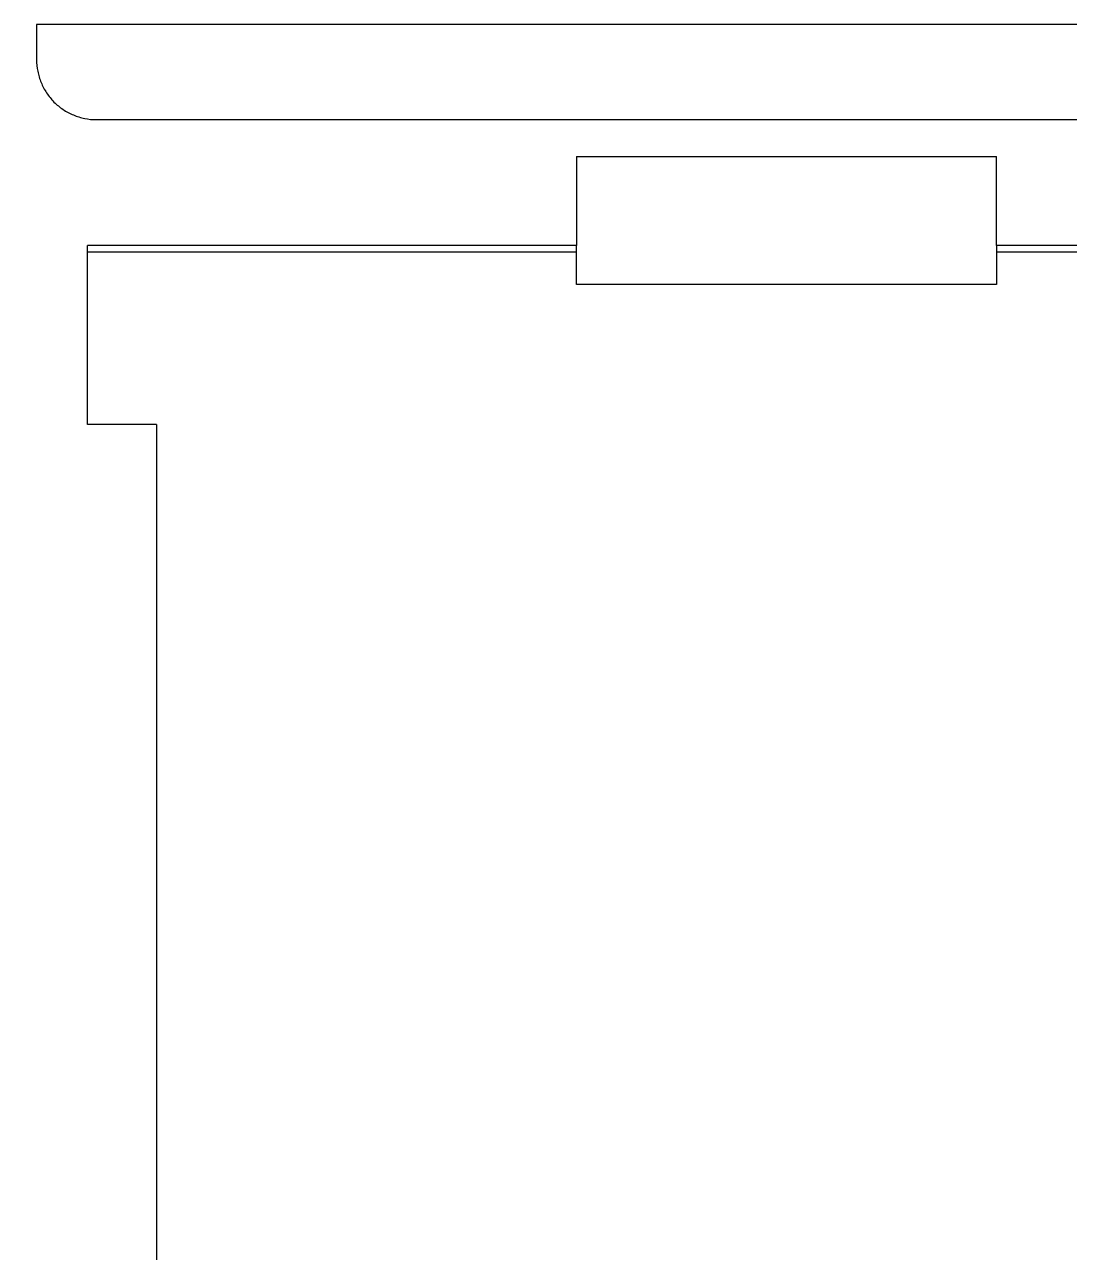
# Model space of a CAD drawing. Header units: millimetres. Extents: x 1359 to 3577, y 1333 to 3557.
# Drawn here: x 2581.07 to 2598.47, y 3022.29 to 3042.74 of the extents above; entities that cross this region are included whole.
import ezdxf

# ---------------------------------------------------------------- set-up
doc = ezdxf.new("R2010")
doc.units = ezdxf.units.MM
doc.layers.add('000-PI-Oprema', color=30, linetype='Continuous', lineweight=5)
doc.layers.add('002-PI-Kabelska kanalica', color=150, linetype='Continuous')
doc.styles.get("Standard").update_dxf_attribs({"font": 'arial.ttf'})
doc.dimstyles.new('ISO-25', dxfattribs={"dimtxt": 2.5, "dimasz": 2.5, "dimexe": 1.25, "dimexo": 0.625, "dimtad": 1, "dimtxsty": 'Standard', "dimcen": 2.5, "dimadec": 0, "dimazin": 0, "dimtfac": 1, "dimtmove": 0, "dimatfit": 3, "dimfxl": 1, "dimarcsym": 0})

# ---------------------------------------------------------------- blocks, each defined once
blk = doc.blocks.new('S7-1500 DI HF - 6ES7521-1BL00-0AB0')
at = {"layer": '000-PI-Oprema', "color": 0, "linetype": 'ByBlock', "lineweight": 0}
for p, q in [((4.9, 136.185), (4.9, 135.6)), ((29.9, 136.185), (4.9, 136.185)), ((5.9, 134.6), (28.9, 134.6)), ((20.9, 133.978), (13.9, 133.978)), ((5.75, 129.52), (5.75, 132.5)), ((13.9, 132.5), (5.75, 132.5)), ((13.9, 132.394), (5.75, 132.394)), ((13.9, 132.394), (13.9, 132.5)), ((13.9, 131.851), (13.9, 132.394)), ((20.9, 132.5), (20.9, 132.394)), ((29.05, 132.5), (20.9, 132.5)), ((20.9, 132.394), (20.9, 131.851)), ((29.05, 132.394), (20.9, 132.394)), ((20.9, 131.851), (13.9, 131.851)), ((6.9, 129.52), (5.75, 129.52))]:
    blk.add_line(p, q, dxfattribs=at)
for points, knots in [([(4.9, 135.6), (4.9, 135.534), (4.907, 135.47), (4.926, 135.374), (4.934, 135.343), (4.953, 135.28), (4.964, 135.249), (5.002, 135.159), (5.032, 135.101), (5.086, 135.02), (5.105, 134.993), (5.147, 134.942), (5.168, 134.917), (5.237, 134.848), (5.288, 134.807), (5.369, 134.752), (5.398, 134.735), (5.456, 134.705), (5.515, 134.677), (5.576, 134.654), (5.623, 134.64), (5.639, 134.635), (5.671, 134.627), (5.687, 134.623), (5.768, 134.607), (5.834, 134.6), (5.9, 134.6)], [0, 0, 0, 0, 0.125, 0.125, 0.1875, 0.1875, 0.25, 0.25, 0.375, 0.375, 0.4375, 0.4375, 0.5, 0.5, 0.625, 0.625, 0.6875, 0.6875, 0.75, 0.8125, 0.8125, 0.84375, 0.84375, 0.875, 0.875, 1, 1, 1, 1]), ([(6.9, 129.52), (6.9, 127.497), (6.9, 118.948), (6.9, 105.802), (6.9, 91.235), (6.9, 77.025), (6.9, 62.731), (6.9, 47.245), (6.9, 34.486), (6.9, 25.605), (6.9, 21.348), (6.9, 20.55)], [0, 0, 0, 0, 0.055935, 0.236292, 0.362833, 0.457376, 0.627551, 0.756032, 0.883059, 0.978086, 1, 1, 1, 1])]:
    blk.add_open_spline(points, degree=3, knots=knots, dxfattribs=at)
for points in [[(13.9, 133.984), (13.9, 133.489), (13.9, 132.995), (13.9, 132.5)], [(20.9, 132.5), (20.9, 132.995), (20.9, 133.489), (20.9, 133.984)]]:
    blk.add_open_spline(points, degree=3, dxfattribs=at)
blk = doc.blocks.new('*D111')
at = {"color": 0, "lineweight": -2, "transparency": 16777216}
for p, q in [((2541.571, 2980.678), (2541.571, 3096.864)), ((2889.571, 2980.678), (2889.571, 3096.864)), ((2544.071, 3095.614), (2887.071, 3095.614))]:
    blk.add_line(p, q, dxfattribs=at)
at = {"color": 0, "transparency": 16777216}
for points in [[(2544.071, 3096.031), (2544.071, 3095.197), (2541.571, 3095.614)], [(2887.071, 3096.031), (2887.071, 3095.197), (2889.571, 3095.614)]]:
    blk.add_solid(points, dxfattribs=at)
at = {"layer": 'Defpoints', "color": 0, "transparency": 16777216}
for p in [(2889.571, 3095.614), (2541.571, 2980.053), (2889.571, 2980.053)]:
    blk.add_point(p, dxfattribs=at)
at = {"color": 0, "transparency": 16777216, "insert": (2715.571, 3097.516), "char_height": 2.5, "attachment_point": 5}
blk.add_mtext('348', dxfattribs=at)

msp = doc.modelspace()

# ---------------------------------------------------------------- block references
at = {"layer": '002-PI-Kabelska kanalica', "color": 0, "linetype": 'ByBlock', "lineweight": 0}
msp.add_blockref('S7-1500 DI HF - 6ES7521-1BL00-0AB0', (2576.371, 2906.556), dxfattribs=at)

# ---------------------------------------------------------------- dimensions: what is measured, and where the dimension line sits
dim = msp.add_linear_dim(base=(2889.571, 3095.614), p1=(2541.571, 2980.053), p2=(2889.571, 2980.053), dimstyle='ISO-25')
dim.commit()
dim.dimension.update_dxf_attribs({"geometry": '*D111', "text_midpoint": (2715.571, 3097.516)})

doc.saveas('drawing.dxf')
